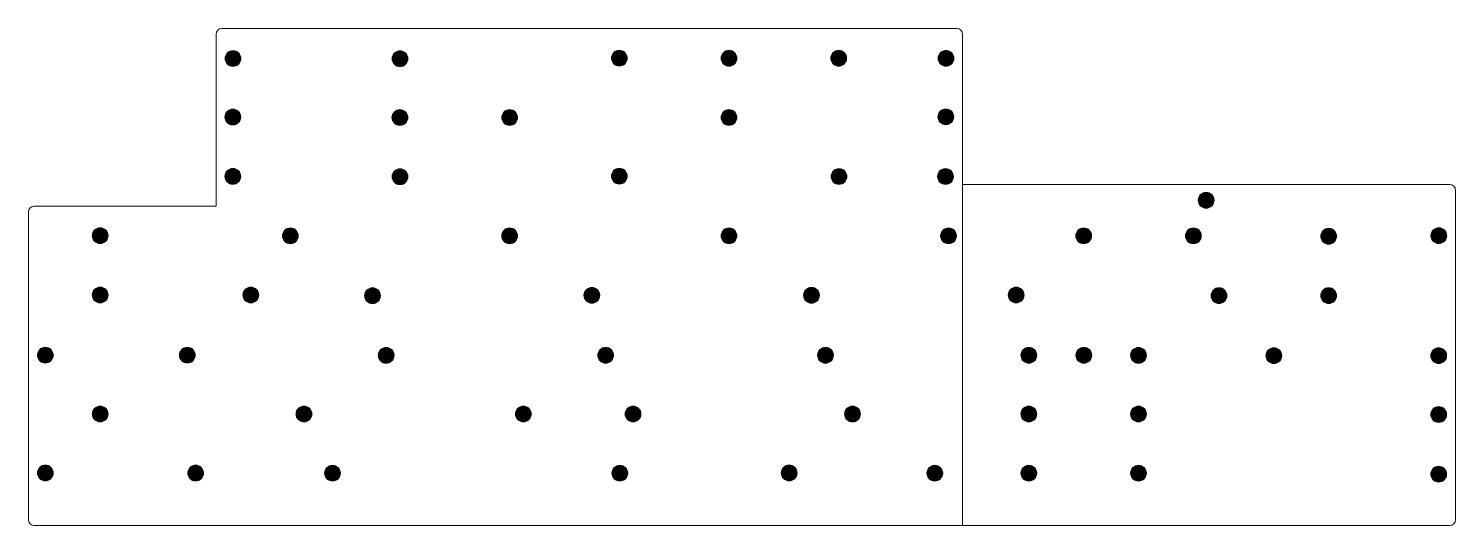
# Model space of a CAD drawing. Header units: millimetres. Extents: x -1 to 495, y 7 to 180.
import ezdxf

# ---------------------------------------------------------------- set-up
doc = ezdxf.new("R2010")
doc.units = ezdxf.units.MM
doc.header["$MEASUREMENT"] = 0
doc.layers.add('case foam', color=7, linetype='Continuous', lineweight=0)

# ---------------------------------------------------------------- blocks, each defined once
blk = doc.blocks.new('Block_2')
at = {"layer": 'case foam', "true_color": 0xa66a22, "transparency": 33554687}
h = blk.add_hatch(color=44, dxfattribs=at)
h.dxf.hatch_style = 2
edge = h.paths.add_edge_path()
edge.add_spline(control_points=[(408.34, 117.62), (406.82, 117.62), (405.59, 118.85), (405.59, 120.37), (405.59, 121.89), (406.82, 123.12), (408.34, 123.12), (409.86, 123.12), (411.09, 121.89), (411.09, 120.37), (411.09, 118.85), (409.86, 117.62), (408.34, 117.62)], knot_values=[0, 0, 0, 0, 1, 1, 1, 2, 2, 2, 3, 3, 3, 4, 4, 4, 4], degree=3, periodic=0)
h = blk.add_hatch(color=44, dxfattribs=at)
h.dxf.hatch_style = 2
edge = h.paths.add_edge_path()
edge.add_arc((365.8, 108.02), 2.75, 0, 360)
h = blk.add_hatch(color=44, dxfattribs=at)
h.dxf.hatch_style = 2
edge = h.paths.add_edge_path()
edge.add_arc((403.9, 108.02), 2.75, 0, 360)
h = blk.add_hatch(color=44, dxfattribs=at)
h.dxf.hatch_style = 2
edge = h.paths.add_edge_path()
edge.add_spline(control_points=[(450.88, 105.11), (449.36, 105.11), (448.13, 106.35), (448.13, 107.86), (448.13, 109.38), (449.36, 110.61), (450.88, 110.61), (452.39, 110.61), (453.63, 109.38), (453.63, 107.86), (453.63, 106.35), (452.39, 105.11), (450.88, 105.11)], knot_values=[0, 0, 0, 0, 1, 1, 1, 2, 2, 2, 3, 3, 3, 4, 4, 4, 4], degree=3, periodic=0)
h = blk.add_hatch(color=44, dxfattribs=at)
h.dxf.hatch_style = 2
edge = h.paths.add_edge_path()
edge.add_spline(control_points=[(489.12, 105.32), (487.6, 105.32), (486.37, 106.55), (486.37, 108.07), (486.37, 109.58), (487.6, 110.82), (489.12, 110.82), (490.64, 110.82), (491.87, 109.58), (491.87, 108.07), (491.87, 106.55), (490.64, 105.32), (489.12, 105.32)], knot_values=[0, 0, 0, 0, 1, 1, 1, 2, 2, 2, 3, 3, 3, 4, 4, 4, 4], degree=3, periodic=0)
h = blk.add_hatch(color=44, dxfattribs=at)
h.dxf.hatch_style = 2
edge = h.paths.add_edge_path()
edge.add_spline(control_points=[(342.36, 84.69), (340.84, 84.69), (339.61, 85.93), (339.61, 87.44), (339.61, 88.96), (340.84, 90.19), (342.36, 90.19), (343.88, 90.19), (345.11, 88.96), (345.11, 87.44), (345.11, 85.93), (343.88, 84.69), (342.36, 84.69)], knot_values=[0, 0, 0, 0, 1, 1, 1, 2, 2, 2, 3, 3, 3, 4, 4, 4, 4], degree=3, periodic=0)
h = blk.add_hatch(color=44, dxfattribs=at)
h.dxf.hatch_style = 2
edge = h.paths.add_edge_path()
edge.add_spline(control_points=[(412.79, 84.49), (411.27, 84.49), (410.04, 85.73), (410.04, 87.24), (410.04, 88.76), (411.27, 89.99), (412.79, 89.99), (414.3, 89.99), (415.54, 88.76), (415.54, 87.24), (415.54, 85.73), (414.3, 84.49), (412.79, 84.49)], knot_values=[0, 0, 0, 0, 1, 1, 1, 2, 2, 2, 3, 3, 3, 4, 4, 4, 4], degree=3, periodic=0)
h = blk.add_hatch(color=44, dxfattribs=at)
h.dxf.hatch_style = 2
edge = h.paths.add_edge_path()
edge.add_spline(control_points=[(450.87, 84.49), (449.35, 84.49), (448.12, 85.72), (448.12, 87.24), (448.12, 88.76), (449.35, 89.99), (450.87, 89.99), (452.38, 89.99), (453.62, 88.76), (453.62, 87.24), (453.62, 85.72), (452.38, 84.49), (450.87, 84.49)], knot_values=[0, 0, 0, 0, 1, 1, 1, 2, 2, 2, 3, 3, 3, 4, 4, 4, 4], degree=3, periodic=0)
h = blk.add_hatch(color=44, dxfattribs=at)
h.dxf.hatch_style = 2
edge = h.paths.add_edge_path()
edge.add_spline(control_points=[(346.75, 63.76), (345.23, 63.76), (344, 65), (344, 66.51), (344, 68.03), (345.23, 69.26), (346.75, 69.26), (348.26, 69.26), (349.5, 68.03), (349.5, 66.51), (349.5, 65), (348.26, 63.76), (346.75, 63.76)], knot_values=[0, 0, 0, 0, 1, 1, 1, 2, 2, 2, 3, 3, 3, 4, 4, 4, 4], degree=3, periodic=0)
h = blk.add_hatch(color=44, dxfattribs=at)
h.dxf.hatch_style = 2
edge = h.paths.add_edge_path()
edge.add_spline(control_points=[(365.83, 63.76), (364.31, 63.76), (363.08, 65), (363.08, 66.51), (363.08, 68.03), (364.31, 69.26), (365.83, 69.26), (367.35, 69.26), (368.58, 68.03), (368.58, 66.51), (368.58, 65), (367.35, 63.76), (365.83, 63.76)], knot_values=[0, 0, 0, 0, 1, 1, 1, 2, 2, 2, 3, 3, 3, 4, 4, 4, 4], degree=3, periodic=0)
h = blk.add_hatch(color=44, dxfattribs=at)
h.dxf.hatch_style = 2
edge = h.paths.add_edge_path()
edge.add_spline(control_points=[(384.85, 63.71), (383.33, 63.71), (382.1, 64.95), (382.1, 66.46), (382.1, 67.98), (383.33, 69.21), (384.85, 69.21), (386.36, 69.21), (387.6, 67.98), (387.6, 66.46), (387.6, 64.95), (386.36, 63.71), (384.85, 63.71)], knot_values=[0, 0, 0, 0, 1, 1, 1, 2, 2, 2, 3, 3, 3, 4, 4, 4, 4], degree=3, periodic=0)
h = blk.add_hatch(color=44, dxfattribs=at)
h.dxf.hatch_style = 2
edge = h.paths.add_edge_path()
edge.add_spline(control_points=[(431.84, 63.61), (430.32, 63.61), (429.09, 64.84), (429.09, 66.36), (429.09, 67.88), (430.32, 69.11), (431.84, 69.11), (433.35, 69.11), (434.59, 67.88), (434.59, 66.36), (434.59, 64.84), (433.35, 63.61), (431.84, 63.61)], knot_values=[0, 0, 0, 0, 1, 1, 1, 2, 2, 2, 3, 3, 3, 4, 4, 4, 4], degree=3, periodic=0)
h = blk.add_hatch(color=44, dxfattribs=at)
h.dxf.hatch_style = 2
edge = h.paths.add_edge_path()
edge.add_arc((489.1, 66.36), 2.75, 0, 360)
h = blk.add_hatch(color=44, dxfattribs=at)
h.dxf.hatch_style = 2
edge = h.paths.add_edge_path()
edge.add_spline(control_points=[(346.75, 43.34), (345.23, 43.34), (344, 44.57), (344, 46.09), (344, 47.61), (345.23, 48.84), (346.75, 48.84), (348.26, 48.84), (349.5, 47.61), (349.5, 46.09), (349.5, 44.57), (348.26, 43.34), (346.75, 43.34)], knot_values=[0, 0, 0, 0, 1, 1, 1, 2, 2, 2, 3, 3, 3, 4, 4, 4, 4], degree=3, periodic=0)
h = blk.add_hatch(color=44, dxfattribs=at)
h.dxf.hatch_style = 2
edge = h.paths.add_edge_path()
edge.add_spline(control_points=[(384.83, 43.34), (383.31, 43.34), (382.08, 44.57), (382.08, 46.09), (382.08, 47.61), (383.31, 48.84), (384.83, 48.84), (386.34, 48.84), (387.58, 47.61), (387.58, 46.09), (387.58, 44.57), (386.34, 43.34), (384.83, 43.34)], knot_values=[0, 0, 0, 0, 1, 1, 1, 2, 2, 2, 3, 3, 3, 4, 4, 4, 4], degree=3, periodic=0)
h = blk.add_hatch(color=44, dxfattribs=at)
h.dxf.hatch_style = 2
edge = h.paths.add_edge_path()
edge.add_arc((489.1, 45.94), 2.75, 0, 360)
h = blk.add_hatch(color=44, dxfattribs=at)
h.dxf.hatch_style = 2
edge = h.paths.add_edge_path()
edge.add_spline(control_points=[(346.75, 22.77), (345.23, 22.77), (344, 24), (344, 25.52), (344, 27.03), (345.23, 28.27), (346.75, 28.27), (348.26, 28.27), (349.5, 27.03), (349.5, 25.52), (349.5, 24), (348.26, 22.77), (346.75, 22.77)], knot_values=[0, 0, 0, 0, 1, 1, 1, 2, 2, 2, 3, 3, 3, 4, 4, 4, 4], degree=3, periodic=0)
h = blk.add_hatch(color=44, dxfattribs=at)
h.dxf.hatch_style = 2
edge = h.paths.add_edge_path()
edge.add_spline(control_points=[(384.85, 22.77), (383.33, 22.77), (382.1, 24), (382.1, 25.52), (382.1, 27.03), (383.33, 28.27), (384.85, 28.27), (386.36, 28.27), (387.6, 27.03), (387.6, 25.52), (387.6, 24), (386.36, 22.77), (384.85, 22.77)], knot_values=[0, 0, 0, 0, 1, 1, 1, 2, 2, 2, 3, 3, 3, 4, 4, 4, 4], degree=3, periodic=0)
h = blk.add_hatch(color=44, dxfattribs=at)
h.dxf.hatch_style = 2
edge = h.paths.add_edge_path()
edge.add_spline(control_points=[(489.1, 22.46), (487.58, 22.46), (486.35, 23.7), (486.35, 25.21), (486.35, 26.73), (487.58, 27.96), (489.1, 27.96), (490.61, 27.96), (491.85, 26.73), (491.85, 25.21), (491.85, 23.7), (490.61, 22.46), (489.1, 22.46)], knot_values=[0, 0, 0, 0, 1, 1, 1, 2, 2, 2, 3, 3, 3, 4, 4, 4, 4], degree=3, periodic=0)
at = {"layer": 'case foam', "color": 250, "lineweight": 18, "true_color": 0x231f20}
for centre in [(365.8, 108.02), (403.9, 108.02), (489.1, 66.36), (489.1, 45.94)]:
    blk.add_circle(centre, 2.75, dxfattribs=at)
for points, knots in [([(323.72, 7.37), (323.72, 7.37), (492.91, 7.37), (492.91, 7.37), (494.02, 7.37), (494.91, 8.26), (494.91, 9.37), (494.91, 9.37), (494.91, 123.84), (494.91, 123.84), (494.91, 124.95), (494.02, 125.84), (492.91, 125.84), (492.91, 125.84), (323.72, 125.84), (323.72, 125.84), (323.72, 125.84), (323.72, 7.37), (323.72, 7.37)], [0, 0, 0, 0, 1, 1, 1, 2, 2, 2, 3, 3, 3, 4, 4, 4, 5, 5, 5, 6, 6, 6, 6]), ([(408.34, 117.62), (406.82, 117.62), (405.59, 118.85), (405.59, 120.37), (405.59, 121.89), (406.82, 123.12), (408.34, 123.12), (409.86, 123.12), (411.09, 121.89), (411.09, 120.37), (411.09, 118.85), (409.86, 117.62), (408.34, 117.62)], [0, 0, 0, 0, 1, 1, 1, 2, 2, 2, 3, 3, 3, 4, 4, 4, 4]), ([(450.88, 105.11), (449.36, 105.11), (448.13, 106.35), (448.13, 107.86), (448.13, 109.38), (449.36, 110.61), (450.88, 110.61), (452.39, 110.61), (453.63, 109.38), (453.63, 107.86), (453.63, 106.35), (452.39, 105.11), (450.88, 105.11)], [0, 0, 0, 0, 1, 1, 1, 2, 2, 2, 3, 3, 3, 4, 4, 4, 4]), ([(489.12, 105.32), (487.6, 105.32), (486.37, 106.55), (486.37, 108.07), (486.37, 109.58), (487.6, 110.82), (489.12, 110.82), (490.64, 110.82), (491.87, 109.58), (491.87, 108.07), (491.87, 106.55), (490.64, 105.32), (489.12, 105.32)], [0, 0, 0, 0, 1, 1, 1, 2, 2, 2, 3, 3, 3, 4, 4, 4, 4]), ([(342.36, 84.69), (340.84, 84.69), (339.61, 85.93), (339.61, 87.44), (339.61, 88.96), (340.84, 90.19), (342.36, 90.19), (343.88, 90.19), (345.11, 88.96), (345.11, 87.44), (345.11, 85.93), (343.88, 84.69), (342.36, 84.69)], [0, 0, 0, 0, 1, 1, 1, 2, 2, 2, 3, 3, 3, 4, 4, 4, 4]), ([(412.79, 84.49), (411.27, 84.49), (410.04, 85.73), (410.04, 87.24), (410.04, 88.76), (411.27, 89.99), (412.79, 89.99), (414.3, 89.99), (415.54, 88.76), (415.54, 87.24), (415.54, 85.73), (414.3, 84.49), (412.79, 84.49)], [0, 0, 0, 0, 1, 1, 1, 2, 2, 2, 3, 3, 3, 4, 4, 4, 4]), ([(450.87, 84.49), (449.35, 84.49), (448.12, 85.72), (448.12, 87.24), (448.12, 88.76), (449.35, 89.99), (450.87, 89.99), (452.38, 89.99), (453.62, 88.76), (453.62, 87.24), (453.62, 85.72), (452.38, 84.49), (450.87, 84.49)], [0, 0, 0, 0, 1, 1, 1, 2, 2, 2, 3, 3, 3, 4, 4, 4, 4]), ([(346.75, 63.76), (345.23, 63.76), (344, 65), (344, 66.51), (344, 68.03), (345.23, 69.26), (346.75, 69.26), (348.26, 69.26), (349.5, 68.03), (349.5, 66.51), (349.5, 65), (348.26, 63.76), (346.75, 63.76)], [0, 0, 0, 0, 1, 1, 1, 2, 2, 2, 3, 3, 3, 4, 4, 4, 4]), ([(365.83, 63.76), (364.31, 63.76), (363.08, 65), (363.08, 66.51), (363.08, 68.03), (364.31, 69.26), (365.83, 69.26), (367.35, 69.26), (368.58, 68.03), (368.58, 66.51), (368.58, 65), (367.35, 63.76), (365.83, 63.76)], [0, 0, 0, 0, 1, 1, 1, 2, 2, 2, 3, 3, 3, 4, 4, 4, 4]), ([(384.85, 63.71), (383.33, 63.71), (382.1, 64.95), (382.1, 66.46), (382.1, 67.98), (383.33, 69.21), (384.85, 69.21), (386.36, 69.21), (387.6, 67.98), (387.6, 66.46), (387.6, 64.95), (386.36, 63.71), (384.85, 63.71)], [0, 0, 0, 0, 1, 1, 1, 2, 2, 2, 3, 3, 3, 4, 4, 4, 4]), ([(431.84, 63.61), (430.32, 63.61), (429.09, 64.84), (429.09, 66.36), (429.09, 67.88), (430.32, 69.11), (431.84, 69.11), (433.35, 69.11), (434.59, 67.88), (434.59, 66.36), (434.59, 64.84), (433.35, 63.61), (431.84, 63.61)], [0, 0, 0, 0, 1, 1, 1, 2, 2, 2, 3, 3, 3, 4, 4, 4, 4]), ([(346.75, 43.34), (345.23, 43.34), (344, 44.57), (344, 46.09), (344, 47.61), (345.23, 48.84), (346.75, 48.84), (348.26, 48.84), (349.5, 47.61), (349.5, 46.09), (349.5, 44.57), (348.26, 43.34), (346.75, 43.34)], [0, 0, 0, 0, 1, 1, 1, 2, 2, 2, 3, 3, 3, 4, 4, 4, 4]), ([(384.83, 43.34), (383.31, 43.34), (382.08, 44.57), (382.08, 46.09), (382.08, 47.61), (383.31, 48.84), (384.83, 48.84), (386.34, 48.84), (387.58, 47.61), (387.58, 46.09), (387.58, 44.57), (386.34, 43.34), (384.83, 43.34)], [0, 0, 0, 0, 1, 1, 1, 2, 2, 2, 3, 3, 3, 4, 4, 4, 4]), ([(346.75, 22.77), (345.23, 22.77), (344, 24), (344, 25.52), (344, 27.03), (345.23, 28.27), (346.75, 28.27), (348.26, 28.27), (349.5, 27.03), (349.5, 25.52), (349.5, 24), (348.26, 22.77), (346.75, 22.77)], [0, 0, 0, 0, 1, 1, 1, 2, 2, 2, 3, 3, 3, 4, 4, 4, 4]), ([(384.85, 22.77), (383.33, 22.77), (382.1, 24), (382.1, 25.52), (382.1, 27.03), (383.33, 28.27), (384.85, 28.27), (386.36, 28.27), (387.6, 27.03), (387.6, 25.52), (387.6, 24), (386.36, 22.77), (384.85, 22.77)], [0, 0, 0, 0, 1, 1, 1, 2, 2, 2, 3, 3, 3, 4, 4, 4, 4]), ([(489.1, 22.46), (487.58, 22.46), (486.35, 23.7), (486.35, 25.21), (486.35, 26.73), (487.58, 27.96), (489.1, 27.96), (490.61, 27.96), (491.85, 26.73), (491.85, 25.21), (491.85, 23.7), (490.61, 22.46), (489.1, 22.46)], [0, 0, 0, 0, 1, 1, 1, 2, 2, 2, 3, 3, 3, 4, 4, 4, 4])]:
    blk.add_open_spline(points, degree=3, knots=knots, dxfattribs=at)
blk = doc.blocks.new('Block_3')
at = {"layer": 'case foam', "true_color": 0xa66a22, "transparency": 33554687}
h = blk.add_hatch(color=44, dxfattribs=at)
h.dxf.hatch_style = 2
edge = h.paths.add_edge_path()
edge.add_spline(control_points=[(70.35, 166.87), (68.83, 166.87), (67.6, 168.11), (67.6, 169.62), (67.6, 171.14), (68.83, 172.37), (70.35, 172.37), (71.86, 172.37), (73.1, 171.14), (73.1, 169.62), (73.1, 168.11), (71.86, 166.87), (70.35, 166.87)], knot_values=[0, 0, 0, 0, 1, 1, 1, 2, 2, 2, 3, 3, 3, 4, 4, 4, 4], degree=3, periodic=0)
h = blk.add_hatch(color=44, dxfattribs=at)
h.dxf.hatch_style = 2
edge = h.paths.add_edge_path()
edge.add_spline(control_points=[(128.35, 166.8), (126.83, 166.8), (125.6, 168.04), (125.6, 169.55), (125.6, 171.07), (126.83, 172.3), (128.35, 172.3), (129.86, 172.3), (131.1, 171.07), (131.1, 169.55), (131.1, 168.04), (129.86, 166.8), (128.35, 166.8)], knot_values=[0, 0, 0, 0, 1, 1, 1, 2, 2, 2, 3, 3, 3, 4, 4, 4, 4], degree=3, periodic=0)
h = blk.add_hatch(color=44, dxfattribs=at)
h.dxf.hatch_style = 2
edge = h.paths.add_edge_path()
edge.add_spline(control_points=[(204.52, 166.97), (203, 166.97), (201.77, 168.21), (201.77, 169.72), (201.77, 171.24), (203, 172.47), (204.52, 172.47), (206.03, 172.47), (207.27, 171.24), (207.27, 169.72), (207.27, 168.21), (206.03, 166.97), (204.52, 166.97)], knot_values=[0, 0, 0, 0, 1, 1, 1, 2, 2, 2, 3, 3, 3, 4, 4, 4, 4], degree=3, periodic=0)
h = blk.add_hatch(color=44, dxfattribs=at)
h.dxf.hatch_style = 2
edge = h.paths.add_edge_path()
edge.add_spline(control_points=[(242.62, 166.95), (241.1, 166.95), (239.87, 168.19), (239.87, 169.7), (239.87, 171.22), (241.1, 172.45), (242.62, 172.45), (244.13, 172.45), (245.37, 171.22), (245.37, 169.7), (245.37, 168.19), (244.13, 166.95), (242.62, 166.95)], knot_values=[0, 0, 0, 0, 1, 1, 1, 2, 2, 2, 3, 3, 3, 4, 4, 4, 4], degree=3, periodic=0)
h = blk.add_hatch(color=44, dxfattribs=at)
h.dxf.hatch_style = 2
edge = h.paths.add_edge_path()
edge.add_spline(control_points=[(280.72, 166.96), (279.2, 166.96), (277.97, 168.2), (277.97, 169.71), (277.97, 171.23), (279.2, 172.46), (280.72, 172.46), (282.23, 172.46), (283.47, 171.23), (283.47, 169.71), (283.47, 168.2), (282.23, 166.96), (280.72, 166.96)], knot_values=[0, 0, 0, 0, 1, 1, 1, 2, 2, 2, 3, 3, 3, 4, 4, 4, 4], degree=3, periodic=0)
h = blk.add_hatch(color=44, dxfattribs=at)
h.dxf.hatch_style = 2
edge = h.paths.add_edge_path()
edge.add_spline(control_points=[(317.97, 166.93), (316.45, 166.93), (315.22, 168.17), (315.22, 169.68), (315.22, 171.2), (316.45, 172.43), (317.97, 172.43), (319.48, 172.43), (320.72, 171.2), (320.72, 169.68), (320.72, 168.17), (319.48, 166.93), (317.97, 166.93)], knot_values=[0, 0, 0, 0, 1, 1, 1, 2, 2, 2, 3, 3, 3, 4, 4, 4, 4], degree=3, periodic=0)
h = blk.add_hatch(color=44, dxfattribs=at)
h.dxf.hatch_style = 2
edge = h.paths.add_edge_path()
edge.add_spline(control_points=[(70.29, 146.53), (68.77, 146.53), (67.54, 147.77), (67.54, 149.28), (67.54, 150.8), (68.77, 152.03), (70.29, 152.03), (71.8, 152.03), (73.04, 150.8), (73.04, 149.28), (73.04, 147.77), (71.8, 146.53), (70.29, 146.53)], knot_values=[0, 0, 0, 0, 1, 1, 1, 2, 2, 2, 3, 3, 3, 4, 4, 4, 4], degree=3, periodic=0)
h = blk.add_hatch(color=44, dxfattribs=at)
h.dxf.hatch_style = 2
edge = h.paths.add_edge_path()
edge.add_spline(control_points=[(128.31, 146.35), (126.79, 146.35), (125.56, 147.59), (125.56, 149.1), (125.56, 150.62), (126.79, 151.85), (128.31, 151.85), (129.82, 151.85), (131.06, 150.62), (131.06, 149.1), (131.06, 147.59), (129.82, 146.35), (128.31, 146.35)], knot_values=[0, 0, 0, 0, 1, 1, 1, 2, 2, 2, 3, 3, 3, 4, 4, 4, 4], degree=3, periodic=0)
h = blk.add_hatch(color=44, dxfattribs=at)
h.dxf.hatch_style = 2
edge = h.paths.add_edge_path()
edge.add_spline(control_points=[(166.43, 146.39), (164.91, 146.39), (163.68, 147.63), (163.68, 149.14), (163.68, 150.66), (164.91, 151.89), (166.43, 151.89), (167.94, 151.89), (169.18, 150.66), (169.18, 149.14), (169.18, 147.63), (167.94, 146.39), (166.43, 146.39)], knot_values=[0, 0, 0, 0, 1, 1, 1, 2, 2, 2, 3, 3, 3, 4, 4, 4, 4], degree=3, periodic=0)
h = blk.add_hatch(color=44, dxfattribs=at)
h.dxf.hatch_style = 2
edge = h.paths.add_edge_path()
edge.add_spline(control_points=[(242.6, 146.37), (241.08, 146.37), (239.85, 147.61), (239.85, 149.12), (239.85, 150.64), (241.08, 151.87), (242.6, 151.87), (244.11, 151.87), (245.35, 150.64), (245.35, 149.12), (245.35, 147.61), (244.11, 146.37), (242.6, 146.37)], knot_values=[0, 0, 0, 0, 1, 1, 1, 2, 2, 2, 3, 3, 3, 4, 4, 4, 4], degree=3, periodic=0)
h = blk.add_hatch(color=44, dxfattribs=at)
h.dxf.hatch_style = 2
edge = h.paths.add_edge_path()
edge.add_spline(control_points=[(317.9, 146.63), (316.38, 146.63), (315.15, 147.87), (315.15, 149.38), (315.15, 150.9), (316.38, 152.13), (317.9, 152.13), (319.41, 152.13), (320.65, 150.9), (320.65, 149.38), (320.65, 147.87), (319.41, 146.63), (317.9, 146.63)], knot_values=[0, 0, 0, 0, 1, 1, 1, 2, 2, 2, 3, 3, 3, 4, 4, 4, 4], degree=3, periodic=0)
h = blk.add_hatch(color=44, dxfattribs=at)
h.dxf.hatch_style = 2
edge = h.paths.add_edge_path()
edge.add_spline(control_points=[(70.27, 125.91), (68.75, 125.91), (67.52, 127.15), (67.52, 128.66), (67.52, 130.18), (68.75, 131.41), (70.27, 131.41), (71.78, 131.41), (73.02, 130.18), (73.02, 128.66), (73.02, 127.15), (71.78, 125.91), (70.27, 125.91)], knot_values=[0, 0, 0, 0, 1, 1, 1, 2, 2, 2, 3, 3, 3, 4, 4, 4, 4], degree=3, periodic=0)
h = blk.add_hatch(color=44, dxfattribs=at)
h.dxf.hatch_style = 2
edge = h.paths.add_edge_path()
edge.add_spline(control_points=[(128.35, 125.79), (126.83, 125.79), (125.6, 127.03), (125.6, 128.54), (125.6, 130.06), (126.83, 131.29), (128.35, 131.29), (129.86, 131.29), (131.1, 130.06), (131.1, 128.54), (131.1, 127.03), (129.86, 125.79), (128.35, 125.79)], knot_values=[0, 0, 0, 0, 1, 1, 1, 2, 2, 2, 3, 3, 3, 4, 4, 4, 4], degree=3, periodic=0)
h = blk.add_hatch(color=44, dxfattribs=at)
h.dxf.hatch_style = 2
edge = h.paths.add_edge_path()
edge.add_spline(control_points=[(204.52, 126), (203, 126), (201.77, 127.24), (201.77, 128.75), (201.77, 130.27), (203, 131.5), (204.52, 131.5), (206.03, 131.5), (207.27, 130.27), (207.27, 128.75), (207.27, 127.24), (206.03, 126), (204.52, 126)], knot_values=[0, 0, 0, 0, 1, 1, 1, 2, 2, 2, 3, 3, 3, 4, 4, 4, 4], degree=3, periodic=0)
h = blk.add_hatch(color=44, dxfattribs=at)
h.dxf.hatch_style = 2
edge = h.paths.add_edge_path()
edge.add_spline(control_points=[(280.8, 125.87), (279.28, 125.87), (278.05, 127.11), (278.05, 128.62), (278.05, 130.14), (279.28, 131.37), (280.8, 131.37), (282.31, 131.37), (283.55, 130.14), (283.55, 128.62), (283.55, 127.11), (282.31, 125.87), (280.8, 125.87)], knot_values=[0, 0, 0, 0, 1, 1, 1, 2, 2, 2, 3, 3, 3, 4, 4, 4, 4], degree=3, periodic=0)
h = blk.add_hatch(color=44, dxfattribs=at)
h.dxf.hatch_style = 2
edge = h.paths.add_edge_path()
edge.add_spline(control_points=[(317.81, 125.87), (316.29, 125.87), (315.06, 127.11), (315.06, 128.62), (315.06, 130.14), (316.29, 131.37), (317.81, 131.37), (319.32, 131.37), (320.56, 130.14), (320.56, 128.62), (320.56, 127.11), (319.32, 125.87), (317.81, 125.87)], knot_values=[0, 0, 0, 0, 1, 1, 1, 2, 2, 2, 3, 3, 3, 4, 4, 4, 4], degree=3, periodic=0)
h = blk.add_hatch(color=44, dxfattribs=at)
h.dxf.hatch_style = 2
edge = h.paths.add_edge_path()
edge.add_spline(control_points=[(24.2, 105.32), (22.68, 105.32), (21.45, 106.55), (21.45, 108.07), (21.45, 109.58), (22.68, 110.82), (24.2, 110.82), (25.72, 110.82), (26.95, 109.58), (26.95, 108.07), (26.95, 106.55), (25.72, 105.32), (24.2, 105.32)], knot_values=[0, 0, 0, 0, 1, 1, 1, 2, 2, 2, 3, 3, 3, 4, 4, 4, 4], degree=3, periodic=0)
h = blk.add_hatch(color=44, dxfattribs=at)
h.dxf.hatch_style = 2
edge = h.paths.add_edge_path()
edge.add_spline(control_points=[(90.24, 105.27), (88.72, 105.27), (87.49, 106.5), (87.49, 108.02), (87.49, 109.53), (88.72, 110.77), (90.24, 110.77), (91.76, 110.77), (92.99, 109.53), (92.99, 108.02), (92.99, 106.5), (91.76, 105.27), (90.24, 105.27)], knot_values=[0, 0, 0, 0, 1, 1, 1, 2, 2, 2, 3, 3, 3, 4, 4, 4, 4], degree=3, periodic=0)
h = blk.add_hatch(color=44, dxfattribs=at)
h.dxf.hatch_style = 2
edge = h.paths.add_edge_path()
edge.add_spline(control_points=[(166.41, 105.24), (164.89, 105.24), (163.66, 106.48), (163.66, 107.99), (163.66, 109.51), (164.89, 110.74), (166.41, 110.74), (167.92, 110.74), (169.16, 109.51), (169.16, 107.99), (169.16, 106.48), (167.92, 105.24), (166.41, 105.24)], knot_values=[0, 0, 0, 0, 1, 1, 1, 2, 2, 2, 3, 3, 3, 4, 4, 4, 4], degree=3, periodic=0)
h = blk.add_hatch(color=44, dxfattribs=at)
h.dxf.hatch_style = 2
edge = h.paths.add_edge_path()
edge.add_spline(control_points=[(242.62, 105.25), (241.1, 105.25), (239.87, 106.49), (239.87, 108), (239.87, 109.52), (241.1, 110.75), (242.62, 110.75), (244.13, 110.75), (245.37, 109.52), (245.37, 108), (245.37, 106.49), (244.13, 105.25), (242.62, 105.25)], knot_values=[0, 0, 0, 0, 1, 1, 1, 2, 2, 2, 3, 3, 3, 4, 4, 4, 4], degree=3, periodic=0)
h = blk.add_hatch(color=44, dxfattribs=at)
h.dxf.hatch_style = 2
edge = h.paths.add_edge_path()
edge.add_arc((318.84, 108.02), 2.75, 0, 360)
h = blk.add_hatch(color=44, dxfattribs=at)
h.dxf.hatch_style = 2
edge = h.paths.add_edge_path()
edge.add_spline(control_points=[(24.2, 84.69), (22.68, 84.69), (21.45, 85.93), (21.45, 87.44), (21.45, 88.96), (22.68, 90.19), (24.2, 90.19), (25.72, 90.19), (26.95, 88.96), (26.95, 87.44), (26.95, 85.93), (25.72, 84.69), (24.2, 84.69)], knot_values=[0, 0, 0, 0, 1, 1, 1, 2, 2, 2, 3, 3, 3, 4, 4, 4, 4], degree=3, periodic=0)
h = blk.add_hatch(color=44, dxfattribs=at)
h.dxf.hatch_style = 2
edge = h.paths.add_edge_path()
edge.add_spline(control_points=[(76.52, 84.69), (75.01, 84.69), (73.77, 85.93), (73.77, 87.44), (73.77, 88.96), (75.01, 90.19), (76.52, 90.19), (78.04, 90.19), (79.27, 88.96), (79.27, 87.44), (79.27, 85.93), (78.04, 84.69), (76.52, 84.69)], knot_values=[0, 0, 0, 0, 1, 1, 1, 2, 2, 2, 3, 3, 3, 4, 4, 4, 4], degree=3, periodic=0)
h = blk.add_hatch(color=44, dxfattribs=at)
h.dxf.hatch_style = 2
edge = h.paths.add_edge_path()
edge.add_spline(control_points=[(118.8, 84.44), (117.28, 84.44), (116.05, 85.68), (116.05, 87.19), (116.05, 88.71), (117.28, 89.94), (118.8, 89.94), (120.31, 89.94), (121.55, 88.71), (121.55, 87.19), (121.55, 85.68), (120.31, 84.44), (118.8, 84.44)], knot_values=[0, 0, 0, 0, 1, 1, 1, 2, 2, 2, 3, 3, 3, 4, 4, 4, 4], degree=3, periodic=0)
h = blk.add_hatch(color=44, dxfattribs=at)
h.dxf.hatch_style = 2
edge = h.paths.add_edge_path()
edge.add_spline(control_points=[(194.99, 84.58), (193.47, 84.58), (192.24, 85.82), (192.24, 87.33), (192.24, 88.85), (193.47, 90.08), (194.99, 90.08), (196.5, 90.08), (197.74, 88.85), (197.74, 87.33), (197.74, 85.82), (196.5, 84.58), (194.99, 84.58)], knot_values=[0, 0, 0, 0, 1, 1, 1, 2, 2, 2, 3, 3, 3, 4, 4, 4, 4], degree=3, periodic=0)
h = blk.add_hatch(color=44, dxfattribs=at)
h.dxf.hatch_style = 2
edge = h.paths.add_edge_path()
edge.add_spline(control_points=[(271.24, 84.6), (269.72, 84.6), (268.49, 85.84), (268.49, 87.35), (268.49, 88.87), (269.72, 90.1), (271.24, 90.1), (272.75, 90.1), (273.99, 88.87), (273.99, 87.35), (273.99, 85.84), (272.75, 84.6), (271.24, 84.6)], knot_values=[0, 0, 0, 0, 1, 1, 1, 2, 2, 2, 3, 3, 3, 4, 4, 4, 4], degree=3, periodic=0)
h = blk.add_hatch(color=44, dxfattribs=at)
h.dxf.hatch_style = 2
edge = h.paths.add_edge_path()
edge.add_spline(control_points=[(5.15, 63.81), (3.63, 63.81), (2.4, 65.05), (2.4, 66.56), (2.4, 68.08), (3.63, 69.31), (5.15, 69.31), (6.67, 69.31), (7.9, 68.08), (7.9, 66.56), (7.9, 65.05), (6.67, 63.81), (5.15, 63.81)], knot_values=[0, 0, 0, 0, 1, 1, 1, 2, 2, 2, 3, 3, 3, 4, 4, 4, 4], degree=3, periodic=0)
h = blk.add_hatch(color=44, dxfattribs=at)
h.dxf.hatch_style = 2
edge = h.paths.add_edge_path()
edge.add_spline(control_points=[(54.46, 63.81), (52.94, 63.81), (51.71, 65.05), (51.71, 66.56), (51.71, 68.08), (52.94, 69.31), (54.46, 69.31), (55.97, 69.31), (57.21, 68.08), (57.21, 66.56), (57.21, 65.05), (55.97, 63.81), (54.46, 63.81)], knot_values=[0, 0, 0, 0, 1, 1, 1, 2, 2, 2, 3, 3, 3, 4, 4, 4, 4], degree=3, periodic=0)
h = blk.add_hatch(color=44, dxfattribs=at)
h.dxf.hatch_style = 2
edge = h.paths.add_edge_path()
edge.add_spline(control_points=[(123.56, 63.71), (122.04, 63.71), (120.81, 64.95), (120.81, 66.46), (120.81, 67.98), (122.04, 69.21), (123.56, 69.21), (125.07, 69.21), (126.31, 67.98), (126.31, 66.46), (126.31, 64.95), (125.07, 63.71), (123.56, 63.71)], knot_values=[0, 0, 0, 0, 1, 1, 1, 2, 2, 2, 3, 3, 3, 4, 4, 4, 4], degree=3, periodic=0)
h = blk.add_hatch(color=44, dxfattribs=at)
h.dxf.hatch_style = 2
edge = h.paths.add_edge_path()
edge.add_spline(control_points=[(199.76, 63.76), (198.24, 63.76), (197.01, 65), (197.01, 66.51), (197.01, 68.03), (198.24, 69.26), (199.76, 69.26), (201.27, 69.26), (202.51, 68.03), (202.51, 66.51), (202.51, 65), (201.27, 63.76), (199.76, 63.76)], knot_values=[0, 0, 0, 0, 1, 1, 1, 2, 2, 2, 3, 3, 3, 4, 4, 4, 4], degree=3, periodic=0)
h = blk.add_hatch(color=44, dxfattribs=at)
h.dxf.hatch_style = 2
edge = h.paths.add_edge_path()
edge.add_spline(control_points=[(276.12, 63.76), (274.6, 63.76), (273.37, 65), (273.37, 66.51), (273.37, 68.03), (274.6, 69.26), (276.12, 69.26), (277.63, 69.26), (278.87, 68.03), (278.87, 66.51), (278.87, 65), (277.63, 63.76), (276.12, 63.76)], knot_values=[0, 0, 0, 0, 1, 1, 1, 2, 2, 2, 3, 3, 3, 4, 4, 4, 4], degree=3, periodic=0)
h = blk.add_hatch(color=44, dxfattribs=at)
h.dxf.hatch_style = 2
edge = h.paths.add_edge_path()
edge.add_spline(control_points=[(24.2, 43.34), (22.68, 43.34), (21.45, 44.57), (21.45, 46.08), (21.45, 47.6), (22.68, 48.83), (24.2, 48.83), (25.72, 48.83), (26.95, 47.6), (26.95, 46.08), (26.95, 44.57), (25.72, 43.34), (24.2, 43.34)], knot_values=[0, 0, 0, 0, 1, 1, 1, 2, 2, 2, 3, 3, 3, 4, 4, 4, 4], degree=3, periodic=0)
h = blk.add_hatch(color=44, dxfattribs=at)
h.dxf.hatch_style = 2
edge = h.paths.add_edge_path()
edge.add_spline(control_points=[(94.98, 43.34), (93.46, 43.34), (92.23, 44.57), (92.23, 46.08), (92.23, 47.6), (93.46, 48.83), (94.98, 48.83), (96.49, 48.83), (97.73, 47.6), (97.73, 46.08), (97.73, 44.57), (96.49, 43.34), (94.98, 43.34)], knot_values=[0, 0, 0, 0, 1, 1, 1, 2, 2, 2, 3, 3, 3, 4, 4, 4, 4], degree=3, periodic=0)
h = blk.add_hatch(color=44, dxfattribs=at)
h.dxf.hatch_style = 2
edge = h.paths.add_edge_path()
edge.add_spline(control_points=[(171.18, 43.34), (169.66, 43.34), (168.43, 44.57), (168.43, 46.08), (168.43, 47.6), (169.66, 48.83), (171.18, 48.83), (172.69, 48.83), (173.93, 47.6), (173.93, 46.08), (173.93, 44.57), (172.69, 43.34), (171.18, 43.34)], knot_values=[0, 0, 0, 0, 1, 1, 1, 2, 2, 2, 3, 3, 3, 4, 4, 4, 4], degree=3, periodic=0)
h = blk.add_hatch(color=44, dxfattribs=at)
h.dxf.hatch_style = 2
edge = h.paths.add_edge_path()
edge.add_spline(control_points=[(209.29, 43.34), (207.77, 43.34), (206.54, 44.57), (206.54, 46.08), (206.54, 47.6), (207.77, 48.83), (209.29, 48.83), (210.8, 48.83), (212.04, 47.6), (212.04, 46.08), (212.04, 44.57), (210.8, 43.34), (209.29, 43.34)], knot_values=[0, 0, 0, 0, 1, 1, 1, 2, 2, 2, 3, 3, 3, 4, 4, 4, 4], degree=3, periodic=0)
h = blk.add_hatch(color=44, dxfattribs=at)
h.dxf.hatch_style = 2
edge = h.paths.add_edge_path()
edge.add_arc((285.5, 46.08), 2.75, 0, 360)
h = blk.add_hatch(color=44, dxfattribs=at)
h.dxf.hatch_style = 2
edge = h.paths.add_edge_path()
edge.add_spline(control_points=[(5.15, 22.87), (3.63, 22.87), (2.4, 24.1), (2.4, 25.62), (2.4, 27.13), (3.63, 28.37), (5.15, 28.37), (6.67, 28.37), (7.9, 27.13), (7.9, 25.62), (7.9, 24.1), (6.67, 22.87), (5.15, 22.87)], knot_values=[0, 0, 0, 0, 1, 1, 1, 2, 2, 2, 3, 3, 3, 4, 4, 4, 4], degree=3, periodic=0)
h = blk.add_hatch(color=44, dxfattribs=at)
h.dxf.hatch_style = 2
edge = h.paths.add_edge_path()
edge.add_spline(control_points=[(57.37, 22.82), (55.85, 22.82), (54.62, 24.05), (54.62, 25.57), (54.62, 27.08), (55.85, 28.32), (57.37, 28.32), (58.89, 28.32), (60.12, 27.08), (60.12, 25.57), (60.12, 24.05), (58.89, 22.82), (57.37, 22.82)], knot_values=[0, 0, 0, 0, 1, 1, 1, 2, 2, 2, 3, 3, 3, 4, 4, 4, 4], degree=3, periodic=0)
h = blk.add_hatch(color=44, dxfattribs=at)
h.dxf.hatch_style = 2
edge = h.paths.add_edge_path()
edge.add_spline(control_points=[(104.92, 22.77), (103.4, 22.77), (102.17, 24), (102.17, 25.52), (102.17, 27.03), (103.4, 28.27), (104.92, 28.27), (106.44, 28.27), (107.67, 27.03), (107.67, 25.52), (107.67, 24), (106.44, 22.77), (104.92, 22.77)], knot_values=[0, 0, 0, 0, 1, 1, 1, 2, 2, 2, 3, 3, 3, 4, 4, 4, 4], degree=3, periodic=0)
h = blk.add_hatch(color=44, dxfattribs=at)
h.dxf.hatch_style = 2
edge = h.paths.add_edge_path()
edge.add_spline(control_points=[(204.68, 22.77), (203.16, 22.77), (201.93, 24), (201.93, 25.52), (201.93, 27.03), (203.16, 28.27), (204.68, 28.27), (206.19, 28.27), (207.43, 27.03), (207.43, 25.52), (207.43, 24), (206.19, 22.77), (204.68, 22.77)], knot_values=[0, 0, 0, 0, 1, 1, 1, 2, 2, 2, 3, 3, 3, 4, 4, 4, 4], degree=3, periodic=0)
h = blk.add_hatch(color=44, dxfattribs=at)
h.dxf.hatch_style = 2
edge = h.paths.add_edge_path()
edge.add_spline(control_points=[(263.52, 22.87), (262, 22.87), (260.77, 24.1), (260.77, 25.62), (260.77, 27.13), (262, 28.37), (263.52, 28.37), (265.03, 28.37), (266.27, 27.13), (266.27, 25.62), (266.27, 24.1), (265.03, 22.87), (263.52, 22.87)], knot_values=[0, 0, 0, 0, 1, 1, 1, 2, 2, 2, 3, 3, 3, 4, 4, 4, 4], degree=3, periodic=0)
h = blk.add_hatch(color=44, dxfattribs=at)
h.dxf.hatch_style = 2
edge = h.paths.add_edge_path()
edge.add_spline(control_points=[(314.07, 22.77), (312.55, 22.77), (311.32, 24), (311.32, 25.52), (311.32, 27.03), (312.55, 28.27), (314.07, 28.27), (315.58, 28.27), (316.82, 27.03), (316.82, 25.52), (316.82, 24), (315.58, 22.77), (314.07, 22.77)], knot_values=[0, 0, 0, 0, 1, 1, 1, 2, 2, 2, 3, 3, 3, 4, 4, 4, 4], degree=3, periodic=0)
at = {"layer": 'case foam', "color": 250, "lineweight": 18, "true_color": 0x231f20}
for centre in [(318.84, 108.02), (285.5, 46.08)]:
    blk.add_circle(centre, 2.75, dxfattribs=at)
for points, knots in [([(323.72, 7.37), (323.72, 7.37), (1.33, 7.37), (1.33, 7.37), (0.22, 7.37), (-0.67, 8.26), (-0.67, 9.37), (-0.67, 9.37), (-0.67, 116.32), (-0.67, 116.32), (-0.67, 117.42), (0.22, 118.32), (1.33, 118.32), (1.33, 118.32), (64.48, 118.32), (64.48, 118.32), (64.48, 118.32), (64.48, 178.04), (64.48, 178.04), (64.48, 179.14), (65.37, 180.04), (66.48, 180.04), (66.48, 180.04), (321.72, 180.04), (321.72, 180.04), (322.82, 180.04), (323.72, 179.14), (323.72, 178.04), (323.72, 178.04), (323.72, 126.69), (323.72, 126.69), (323.72, 126.69), (323.72, 7.37), (323.72, 7.37)], [0, 0, 0, 0, 1, 1, 1, 2, 2, 2, 3, 3, 3, 4, 4, 4, 5, 5, 5, 6, 6, 6, 7, 7, 7, 8, 8, 8, 9, 9, 9, 10, 10, 10, 11, 11, 11, 11]), ([(70.35, 166.87), (68.83, 166.87), (67.6, 168.11), (67.6, 169.62), (67.6, 171.14), (68.83, 172.37), (70.35, 172.37), (71.86, 172.37), (73.1, 171.14), (73.1, 169.62), (73.1, 168.11), (71.86, 166.87), (70.35, 166.87)], [0, 0, 0, 0, 1, 1, 1, 2, 2, 2, 3, 3, 3, 4, 4, 4, 4]), ([(128.35, 166.8), (126.83, 166.8), (125.6, 168.04), (125.6, 169.55), (125.6, 171.07), (126.83, 172.3), (128.35, 172.3), (129.86, 172.3), (131.1, 171.07), (131.1, 169.55), (131.1, 168.04), (129.86, 166.8), (128.35, 166.8)], [0, 0, 0, 0, 1, 1, 1, 2, 2, 2, 3, 3, 3, 4, 4, 4, 4]), ([(204.52, 166.97), (203, 166.97), (201.77, 168.21), (201.77, 169.72), (201.77, 171.24), (203, 172.47), (204.52, 172.47), (206.03, 172.47), (207.27, 171.24), (207.27, 169.72), (207.27, 168.21), (206.03, 166.97), (204.52, 166.97)], [0, 0, 0, 0, 1, 1, 1, 2, 2, 2, 3, 3, 3, 4, 4, 4, 4]), ([(242.62, 166.95), (241.1, 166.95), (239.87, 168.19), (239.87, 169.7), (239.87, 171.22), (241.1, 172.45), (242.62, 172.45), (244.13, 172.45), (245.37, 171.22), (245.37, 169.7), (245.37, 168.19), (244.13, 166.95), (242.62, 166.95)], [0, 0, 0, 0, 1, 1, 1, 2, 2, 2, 3, 3, 3, 4, 4, 4, 4]), ([(280.72, 166.96), (279.2, 166.96), (277.97, 168.2), (277.97, 169.71), (277.97, 171.23), (279.2, 172.46), (280.72, 172.46), (282.23, 172.46), (283.47, 171.23), (283.47, 169.71), (283.47, 168.2), (282.23, 166.96), (280.72, 166.96)], [0, 0, 0, 0, 1, 1, 1, 2, 2, 2, 3, 3, 3, 4, 4, 4, 4]), ([(317.97, 166.93), (316.45, 166.93), (315.22, 168.17), (315.22, 169.68), (315.22, 171.2), (316.45, 172.43), (317.97, 172.43), (319.48, 172.43), (320.72, 171.2), (320.72, 169.68), (320.72, 168.17), (319.48, 166.93), (317.97, 166.93)], [0, 0, 0, 0, 1, 1, 1, 2, 2, 2, 3, 3, 3, 4, 4, 4, 4]), ([(70.29, 146.53), (68.77, 146.53), (67.54, 147.77), (67.54, 149.28), (67.54, 150.8), (68.77, 152.03), (70.29, 152.03), (71.8, 152.03), (73.04, 150.8), (73.04, 149.28), (73.04, 147.77), (71.8, 146.53), (70.29, 146.53)], [0, 0, 0, 0, 1, 1, 1, 2, 2, 2, 3, 3, 3, 4, 4, 4, 4]), ([(128.31, 146.35), (126.79, 146.35), (125.56, 147.59), (125.56, 149.1), (125.56, 150.62), (126.79, 151.85), (128.31, 151.85), (129.82, 151.85), (131.06, 150.62), (131.06, 149.1), (131.06, 147.59), (129.82, 146.35), (128.31, 146.35)], [0, 0, 0, 0, 1, 1, 1, 2, 2, 2, 3, 3, 3, 4, 4, 4, 4]), ([(166.43, 146.39), (164.91, 146.39), (163.68, 147.63), (163.68, 149.14), (163.68, 150.66), (164.91, 151.89), (166.43, 151.89), (167.94, 151.89), (169.18, 150.66), (169.18, 149.14), (169.18, 147.63), (167.94, 146.39), (166.43, 146.39)], [0, 0, 0, 0, 1, 1, 1, 2, 2, 2, 3, 3, 3, 4, 4, 4, 4]), ([(242.6, 146.37), (241.08, 146.37), (239.85, 147.61), (239.85, 149.12), (239.85, 150.64), (241.08, 151.87), (242.6, 151.87), (244.11, 151.87), (245.35, 150.64), (245.35, 149.12), (245.35, 147.61), (244.11, 146.37), (242.6, 146.37)], [0, 0, 0, 0, 1, 1, 1, 2, 2, 2, 3, 3, 3, 4, 4, 4, 4]), ([(317.9, 146.63), (316.38, 146.63), (315.15, 147.87), (315.15, 149.38), (315.15, 150.9), (316.38, 152.13), (317.9, 152.13), (319.41, 152.13), (320.65, 150.9), (320.65, 149.38), (320.65, 147.87), (319.41, 146.63), (317.9, 146.63)], [0, 0, 0, 0, 1, 1, 1, 2, 2, 2, 3, 3, 3, 4, 4, 4, 4]), ([(70.27, 125.91), (68.75, 125.91), (67.52, 127.15), (67.52, 128.66), (67.52, 130.18), (68.75, 131.41), (70.27, 131.41), (71.78, 131.41), (73.02, 130.18), (73.02, 128.66), (73.02, 127.15), (71.78, 125.91), (70.27, 125.91)], [0, 0, 0, 0, 1, 1, 1, 2, 2, 2, 3, 3, 3, 4, 4, 4, 4]), ([(128.35, 125.79), (126.83, 125.79), (125.6, 127.03), (125.6, 128.54), (125.6, 130.06), (126.83, 131.29), (128.35, 131.29), (129.86, 131.29), (131.1, 130.06), (131.1, 128.54), (131.1, 127.03), (129.86, 125.79), (128.35, 125.79)], [0, 0, 0, 0, 1, 1, 1, 2, 2, 2, 3, 3, 3, 4, 4, 4, 4]), ([(204.52, 126), (203, 126), (201.77, 127.24), (201.77, 128.75), (201.77, 130.27), (203, 131.5), (204.52, 131.5), (206.03, 131.5), (207.27, 130.27), (207.27, 128.75), (207.27, 127.24), (206.03, 126), (204.52, 126)], [0, 0, 0, 0, 1, 1, 1, 2, 2, 2, 3, 3, 3, 4, 4, 4, 4]), ([(280.8, 125.87), (279.28, 125.87), (278.05, 127.11), (278.05, 128.62), (278.05, 130.14), (279.28, 131.37), (280.8, 131.37), (282.31, 131.37), (283.55, 130.14), (283.55, 128.62), (283.55, 127.11), (282.31, 125.87), (280.8, 125.87)], [0, 0, 0, 0, 1, 1, 1, 2, 2, 2, 3, 3, 3, 4, 4, 4, 4]), ([(317.81, 125.87), (316.29, 125.87), (315.06, 127.11), (315.06, 128.62), (315.06, 130.14), (316.29, 131.37), (317.81, 131.37), (319.32, 131.37), (320.56, 130.14), (320.56, 128.62), (320.56, 127.11), (319.32, 125.87), (317.81, 125.87)], [0, 0, 0, 0, 1, 1, 1, 2, 2, 2, 3, 3, 3, 4, 4, 4, 4]), ([(24.2, 105.32), (22.68, 105.32), (21.45, 106.55), (21.45, 108.07), (21.45, 109.58), (22.68, 110.82), (24.2, 110.82), (25.72, 110.82), (26.95, 109.58), (26.95, 108.07), (26.95, 106.55), (25.72, 105.32), (24.2, 105.32)], [0, 0, 0, 0, 1, 1, 1, 2, 2, 2, 3, 3, 3, 4, 4, 4, 4]), ([(90.24, 105.27), (88.72, 105.27), (87.49, 106.5), (87.49, 108.02), (87.49, 109.53), (88.72, 110.77), (90.24, 110.77), (91.76, 110.77), (92.99, 109.53), (92.99, 108.02), (92.99, 106.5), (91.76, 105.27), (90.24, 105.27)], [0, 0, 0, 0, 1, 1, 1, 2, 2, 2, 3, 3, 3, 4, 4, 4, 4]), ([(166.41, 105.24), (164.89, 105.24), (163.66, 106.48), (163.66, 107.99), (163.66, 109.51), (164.89, 110.74), (166.41, 110.74), (167.92, 110.74), (169.16, 109.51), (169.16, 107.99), (169.16, 106.48), (167.92, 105.24), (166.41, 105.24)], [0, 0, 0, 0, 1, 1, 1, 2, 2, 2, 3, 3, 3, 4, 4, 4, 4]), ([(242.62, 105.25), (241.1, 105.25), (239.87, 106.49), (239.87, 108), (239.87, 109.52), (241.1, 110.75), (242.62, 110.75), (244.13, 110.75), (245.37, 109.52), (245.37, 108), (245.37, 106.49), (244.13, 105.25), (242.62, 105.25)], [0, 0, 0, 0, 1, 1, 1, 2, 2, 2, 3, 3, 3, 4, 4, 4, 4]), ([(24.2, 84.69), (22.68, 84.69), (21.45, 85.93), (21.45, 87.44), (21.45, 88.96), (22.68, 90.19), (24.2, 90.19), (25.72, 90.19), (26.95, 88.96), (26.95, 87.44), (26.95, 85.93), (25.72, 84.69), (24.2, 84.69)], [0, 0, 0, 0, 1, 1, 1, 2, 2, 2, 3, 3, 3, 4, 4, 4, 4]), ([(76.52, 84.69), (75.01, 84.69), (73.77, 85.93), (73.77, 87.44), (73.77, 88.96), (75.01, 90.19), (76.52, 90.19), (78.04, 90.19), (79.27, 88.96), (79.27, 87.44), (79.27, 85.93), (78.04, 84.69), (76.52, 84.69)], [0, 0, 0, 0, 1, 1, 1, 2, 2, 2, 3, 3, 3, 4, 4, 4, 4]), ([(118.8, 84.44), (117.28, 84.44), (116.05, 85.68), (116.05, 87.19), (116.05, 88.71), (117.28, 89.94), (118.8, 89.94), (120.31, 89.94), (121.55, 88.71), (121.55, 87.19), (121.55, 85.68), (120.31, 84.44), (118.8, 84.44)], [0, 0, 0, 0, 1, 1, 1, 2, 2, 2, 3, 3, 3, 4, 4, 4, 4]), ([(194.99, 84.58), (193.47, 84.58), (192.24, 85.82), (192.24, 87.33), (192.24, 88.85), (193.47, 90.08), (194.99, 90.08), (196.5, 90.08), (197.74, 88.85), (197.74, 87.33), (197.74, 85.82), (196.5, 84.58), (194.99, 84.58)], [0, 0, 0, 0, 1, 1, 1, 2, 2, 2, 3, 3, 3, 4, 4, 4, 4]), ([(271.24, 84.6), (269.72, 84.6), (268.49, 85.84), (268.49, 87.35), (268.49, 88.87), (269.72, 90.1), (271.24, 90.1), (272.75, 90.1), (273.99, 88.87), (273.99, 87.35), (273.99, 85.84), (272.75, 84.6), (271.24, 84.6)], [0, 0, 0, 0, 1, 1, 1, 2, 2, 2, 3, 3, 3, 4, 4, 4, 4]), ([(5.15, 63.81), (3.63, 63.81), (2.4, 65.05), (2.4, 66.56), (2.4, 68.08), (3.63, 69.31), (5.15, 69.31), (6.67, 69.31), (7.9, 68.08), (7.9, 66.56), (7.9, 65.05), (6.67, 63.81), (5.15, 63.81)], [0, 0, 0, 0, 1, 1, 1, 2, 2, 2, 3, 3, 3, 4, 4, 4, 4]), ([(54.46, 63.81), (52.94, 63.81), (51.71, 65.05), (51.71, 66.56), (51.71, 68.08), (52.94, 69.31), (54.46, 69.31), (55.97, 69.31), (57.21, 68.08), (57.21, 66.56), (57.21, 65.05), (55.97, 63.81), (54.46, 63.81)], [0, 0, 0, 0, 1, 1, 1, 2, 2, 2, 3, 3, 3, 4, 4, 4, 4]), ([(123.56, 63.71), (122.04, 63.71), (120.81, 64.95), (120.81, 66.46), (120.81, 67.98), (122.04, 69.21), (123.56, 69.21), (125.07, 69.21), (126.31, 67.98), (126.31, 66.46), (126.31, 64.95), (125.07, 63.71), (123.56, 63.71)], [0, 0, 0, 0, 1, 1, 1, 2, 2, 2, 3, 3, 3, 4, 4, 4, 4]), ([(199.76, 63.76), (198.24, 63.76), (197.01, 65), (197.01, 66.51), (197.01, 68.03), (198.24, 69.26), (199.76, 69.26), (201.27, 69.26), (202.51, 68.03), (202.51, 66.51), (202.51, 65), (201.27, 63.76), (199.76, 63.76)], [0, 0, 0, 0, 1, 1, 1, 2, 2, 2, 3, 3, 3, 4, 4, 4, 4]), ([(276.12, 63.76), (274.6, 63.76), (273.37, 65), (273.37, 66.51), (273.37, 68.03), (274.6, 69.26), (276.12, 69.26), (277.63, 69.26), (278.87, 68.03), (278.87, 66.51), (278.87, 65), (277.63, 63.76), (276.12, 63.76)], [0, 0, 0, 0, 1, 1, 1, 2, 2, 2, 3, 3, 3, 4, 4, 4, 4]), ([(24.2, 43.34), (22.68, 43.34), (21.45, 44.57), (21.45, 46.08), (21.45, 47.6), (22.68, 48.83), (24.2, 48.83), (25.72, 48.83), (26.95, 47.6), (26.95, 46.08), (26.95, 44.57), (25.72, 43.34), (24.2, 43.34)], [0, 0, 0, 0, 1, 1, 1, 2, 2, 2, 3, 3, 3, 4, 4, 4, 4]), ([(94.98, 43.34), (93.46, 43.34), (92.23, 44.57), (92.23, 46.08), (92.23, 47.6), (93.46, 48.83), (94.98, 48.83), (96.49, 48.83), (97.73, 47.6), (97.73, 46.08), (97.73, 44.57), (96.49, 43.34), (94.98, 43.34)], [0, 0, 0, 0, 1, 1, 1, 2, 2, 2, 3, 3, 3, 4, 4, 4, 4]), ([(171.18, 43.34), (169.66, 43.34), (168.43, 44.57), (168.43, 46.08), (168.43, 47.6), (169.66, 48.83), (171.18, 48.83), (172.69, 48.83), (173.93, 47.6), (173.93, 46.08), (173.93, 44.57), (172.69, 43.34), (171.18, 43.34)], [0, 0, 0, 0, 1, 1, 1, 2, 2, 2, 3, 3, 3, 4, 4, 4, 4]), ([(209.29, 43.34), (207.77, 43.34), (206.54, 44.57), (206.54, 46.08), (206.54, 47.6), (207.77, 48.83), (209.29, 48.83), (210.8, 48.83), (212.04, 47.6), (212.04, 46.08), (212.04, 44.57), (210.8, 43.34), (209.29, 43.34)], [0, 0, 0, 0, 1, 1, 1, 2, 2, 2, 3, 3, 3, 4, 4, 4, 4]), ([(5.15, 22.87), (3.63, 22.87), (2.4, 24.1), (2.4, 25.62), (2.4, 27.13), (3.63, 28.37), (5.15, 28.37), (6.67, 28.37), (7.9, 27.13), (7.9, 25.62), (7.9, 24.1), (6.67, 22.87), (5.15, 22.87)], [0, 0, 0, 0, 1, 1, 1, 2, 2, 2, 3, 3, 3, 4, 4, 4, 4]), ([(57.37, 22.82), (55.85, 22.82), (54.62, 24.05), (54.62, 25.57), (54.62, 27.08), (55.85, 28.32), (57.37, 28.32), (58.89, 28.32), (60.12, 27.08), (60.12, 25.57), (60.12, 24.05), (58.89, 22.82), (57.37, 22.82)], [0, 0, 0, 0, 1, 1, 1, 2, 2, 2, 3, 3, 3, 4, 4, 4, 4]), ([(104.92, 22.77), (103.4, 22.77), (102.17, 24), (102.17, 25.52), (102.17, 27.03), (103.4, 28.27), (104.92, 28.27), (106.44, 28.27), (107.67, 27.03), (107.67, 25.52), (107.67, 24), (106.44, 22.77), (104.92, 22.77)], [0, 0, 0, 0, 1, 1, 1, 2, 2, 2, 3, 3, 3, 4, 4, 4, 4]), ([(204.68, 22.77), (203.16, 22.77), (201.93, 24), (201.93, 25.52), (201.93, 27.03), (203.16, 28.27), (204.68, 28.27), (206.19, 28.27), (207.43, 27.03), (207.43, 25.52), (207.43, 24), (206.19, 22.77), (204.68, 22.77)], [0, 0, 0, 0, 1, 1, 1, 2, 2, 2, 3, 3, 3, 4, 4, 4, 4]), ([(263.52, 22.87), (262, 22.87), (260.77, 24.1), (260.77, 25.62), (260.77, 27.13), (262, 28.37), (263.52, 28.37), (265.03, 28.37), (266.27, 27.13), (266.27, 25.62), (266.27, 24.1), (265.03, 22.87), (263.52, 22.87)], [0, 0, 0, 0, 1, 1, 1, 2, 2, 2, 3, 3, 3, 4, 4, 4, 4]), ([(314.07, 22.77), (312.55, 22.77), (311.32, 24), (311.32, 25.52), (311.32, 27.03), (312.55, 28.27), (314.07, 28.27), (315.58, 28.27), (316.82, 27.03), (316.82, 25.52), (316.82, 24), (315.58, 22.77), (314.07, 22.77)], [0, 0, 0, 0, 1, 1, 1, 2, 2, 2, 3, 3, 3, 4, 4, 4, 4])]:
    blk.add_open_spline(points, degree=3, knots=knots, dxfattribs=at)

msp = doc.modelspace()

# ---------------------------------------------------------------- block references
at = {"layer": 'case foam'}
for name in ['Block_3', 'Block_2']:
    msp.add_blockref(name, (0, 0), dxfattribs=at)

doc.saveas('drawing.dxf')
